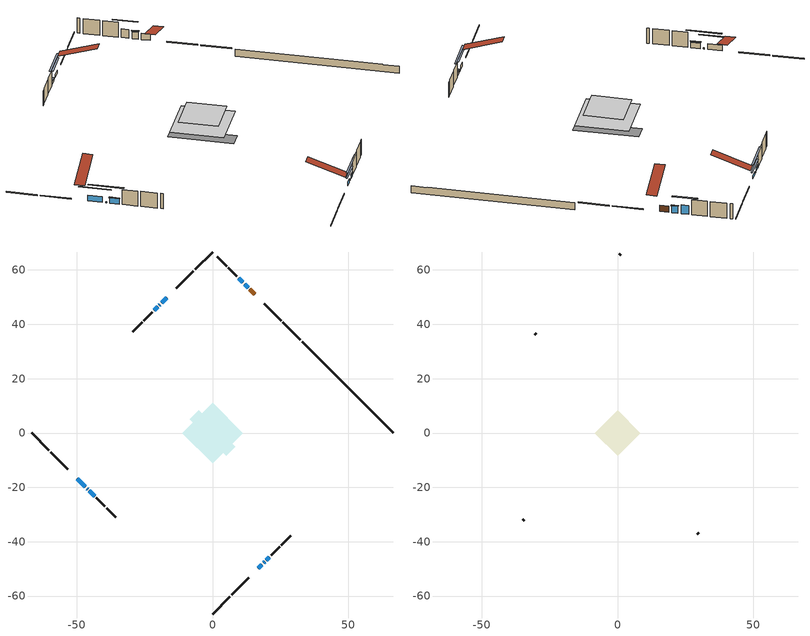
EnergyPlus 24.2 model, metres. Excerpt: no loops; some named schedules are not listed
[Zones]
conditioned space
 floor adiabatic (AdiabaticFloorConstruction): -11.13,0 0,11.13 11.13,0 0,-11.13 z3.21
 floor foundation (Slab1 construction): -8.41,5.06 -5.06,8.41 8.41,-5.06 5.06,-8.41 z-1.52
 wall outside (RimJoist1 construction): 0,-66.6 6.39,-60.22 / -66.6,0 -60.22,-6.39 / 0,66.6 -6.39,60.22 / 32.32,34.28 25.94,40.67 z0.77:1.07
 wall outside (RimJoist2 construction): 7.04,-59.56 13.35,-53.26 / -59.56,-7.04 -53.26,-13.35 / -7.04,59.56 -13.35,53.26 / 25.28,41.32 18.98,47.63 z0.77:1.07
 wall outside (AdiabaticWallConstruction 1): 15.53,51.07 13.73,52.87 z0.77:2.8
 wall outside (AdiabaticWallConstruction): 13.08,53.53 11.84,54.76 z0.77:3.04; -16.79,49.81 -18.69,47.92 z0.77:1.64; 16.79,-49.81 18.13,-48.47 z0.77:2.01; -49.81,-16.79 -46.83,-19.77 z0.77:2.6; -19.34,47.26 -19.54,47.06 / 18.79,-47.82 19.18,-47.42 / -46.18,-20.43 -45.98,-20.63 z0.77:1.13; -20.19,46.41 -21.51,45.09 z0.77:1.58; 19.84,-46.77 20.91,-45.69 z0.77:1.76; -45.32,-21.28 -43.37,-23.23 z0.77:2.56; 11.18,55.42 9.64,56.97 z0.77:3.61
 wall outside (Wall1 construction): 21.57,-45.04 24.67,-41.93 / -42.72,-23.89 -39.62,-26.99 / -22.17,44.44 -25.27,41.34 / 8.98,57.62 5.88,60.73 z0.77:5.65
 wall outside (Wall2 construction): 25.33,-41.28 28.73,-37.88 / -38.96,-27.65 -35.56,-31.05 / -25.93,40.68 -29.33,37.28 / 5.22,61.38 1.82,64.78 z0.77:5.65
 wall foundation (FoundationWall1 construction): 32.98,33.62,-1.52 32.98,33.62,0.77 63.24,3.36,0.77 63.24,3.36,0.69 66.6,0,0.69 66.6,0,-1.52
 window (WindowConstruction): 13.08,53.53 11.84,54.76 z0.77:3.04
 window (WindowConstruction 5): -16.79,49.81 -18.69,47.92 z0.77:1.64
 window (WindowConstruction 6): 16.79,-49.81 18.13,-48.47 z0.77:2
 window (WindowConstruction 7): -49.81,-16.79 -46.83,-19.77 z0.77:2.6
 window (WindowConstruction 8): -19.34,47.26 -19.54,47.06 z0.77:1.13
 window (WindowConstruction 1): -20.2,46.41 -21.51,45.1 z0.77:1.57
 window (WindowConstruction 9): 18.79,-47.82 19.18,-47.42 z0.77:1.13
 window (WindowConstruction 10): -46.18,-20.43 -45.98,-20.62 z0.77:1.13
 window (WindowConstruction 2): 19.84,-46.77 20.91,-45.69 z0.77:1.75
 window (WindowConstruction 3): -45.32,-21.28 -43.38,-23.23 z0.77:2.56
 window (WindowConstruction 4): 11.18,55.42 9.64,56.97 z0.77:3.61
 door (Door): 15.53,51.07 13.73,52.87 z0.77:2.8
 ceiling adiabatic (AdiabaticFloorConstruction): 0,-11.13 11.13,0 0,11.13 -11.13,0 z3.21
attic - vented
 floor to conditioned space (Floor1 construction Reversed): -8.3,0 0,8.3 8.3,0 0,-8.3 z5.65
 wall outside (Wall3 construction): 29.38,-37.22 29.89,-36.71 / -34.9,-31.7 -34.39,-32.21 / -29.98,36.62 -30.49,36.11 / 1.16,65.44 0.66,65.95 z0.77:5.65
 roof outside (Roof1 construction): 16.13,-50.47,5.65 8.05,-42.39,9.46 5.92,-44.52,9.46 14,-52.6,5.65; -50.47,-16.13,5.65 -42.39,-8.05,9.46 -44.52,-5.92,9.46 -52.6,-14,5.65; -16.13,50.47,5.65 -8.05,42.39,9.46 -5.92,44.52,9.46 -14,52.6,5.65; 16.19,50.41,5.65 8.11,42.33,9.46 10.24,40.2,9.46 18.32,48.28,5.65
shading: 11.7,54.91 13.22,53.39 13.51,53.68 11.99,55.2 z3.24; -20.55,46.05 -14.92,51.68 -15.21,51.97 -20.84,46.34 z4.28; 20,-46.61 14.92,-51.68 15.21,-51.97 20.29,-46.9 z4.64; -44.97,-21.64 -51.68,-14.92 -51.97,-15.21 -45.26,-21.93 z5.24; -23.13,43.47 -15.75,50.85 -16.04,51.14 -23.42,43.76 z6.21; -21.65,44.95 -20.05,46.55 -20.34,46.84 -21.94,45.24 z1.78; 22.77,-43.83 15.2,-51.41 15.49,-51.7 23.06,-44.12 z6.21; -42.39,-24.22 -49.77,-16.84 -50.06,-17.13 -42.68,-24.51 z6.21; 21.05,-45.55 19.69,-46.91 19.98,-47.2 21.34,-45.84 z1.96; -43.23,-23.37 -45.47,-21.14 -45.76,-21.43 -43.52,-23.66 z2.76; 7.77,58.83 13.05,53.55 13.34,53.84 8.06,59.12 z6.25
[Building]
Building 1: Terrain=Suburbs
[Site:Location]
Montreal Intl AP_QC: Latitude {deg}=45.47; Longitude {deg}=-73.74; Time Zone {hr}=-5; Elevation {m}=36; Keep Site Location Information=Yes
[Site:GroundTemperature:Shallow]
2.07863, -0.316383, -0.508184, 0.628371, 5.19101, 9.73239, 13.6695, 16.1636, 16.3755, 14.347, 10.5102, 6.10817
[Site:WaterMainsTemperature]
Calculation Method=Schedule; Temperature Schedule=mains temperature schedule
[Material] Roughness=Rough; Thermal Absorptance=0.9
Name | Thickness {m} | Conductivity {W/m-K} | Density {kg/m3} | Specific Heat {J/kg-K} | Solar Absorptance | Visible Absorptance
asphalt or fiberglass shingles | 0.00635 | 0.162714 | 1121.4 | 1465.45 | 0.84 | 0.84
ceiling loosefill ins | 0.169333 | 0.0480833 | 16.02 | 1046.75 | 0.7 | 0.7
ceiling stud and cavity | 0.1397 | 0.0876654 | 65.682 | 1177.47 | 0.7 | 0.7
concrete 4.0 in. | 0.1016 | 1.803125 | 2242.8 | 837.4 | 0.7 | 0.7
concrete 8.0 in. | 0.2032 | 1.803125 | 2242.8 | 837.4 | 0.7 | 0.7
door material | 0.04445 | 0.0451087 | 512.64 | 1214.23 | 0.7 | 0.7
exterior vertical ins | 0.041904 | 0.029427 | 32.04 | 1214.23 | 0.7 | 0.7
floor covering | 0.0127 | 0.0433444 | 54.468 | 1339.84 | 0.6 | 0.6
floor rigid ins; wall rigid ins 1 | 0.512978 | 0.029427 | 32.04 | 1214.23 | 0.7 | 0.7
floor stud and cavity | 0.1397 | 1.75129 | 37.0049 | 1207.88 | 0.7 | 0.7
furniture material conditioned space 1 | 0.1524 | 0.115458 | 640.8 | 1214.23 | 0.6 | 0.6
gypsum board | 0.0127 | 0.160291 | 801 | 837.4 | 0.6 | 0.6
gypsum board 1 | 0.0127 | 0.160291 | 801 | 837.4 | 0.7 | 0.7
osb sheathing 0.5 in. | 0.0127 | 0.115458 | 512.64 | 1214.23 | 0.7 | 0.7
osb sheathing 0.75 in. | 0.01905 | 0.115458 | 512.64 | 1214.23 | 0.7 | 0.7
osb sheathing 2.0 in. | 0.0508 | 0.115458 | 512.64 | 1214.23 | 0.7 | 0.7
rim joist stud and cavity | 0.0508 | 0.0451784 | 125.044 | 1163.47 | 0.6 | 0.6
rim joist stud and cavity 1 | 0.0508 | 0.0290657 | 125.044 | 1163.47 | 0.6 | 0.6
wall rigid ins | 0.051816 | 0.029427 | 32.04 | 1214.23 | 0.7 | 0.7
wall stud and cavity | 0.1397 | 0.219171 | 139.0536 | 1170.24 | 0.7 | 0.7
wall stud and cavity 1 | 0.1397 | 0.215597 | 139.0536 | 1170.24 | 0.7 | 0.7
wall stud and cavity 2 | 0.0889 | 6.9971 | 50.32683 | 1063.81 | 0.6 | 0.6
wall stud and cavity 3 | 0.0889 | 0.380278 | 52.3479 | 1209.89 | 0.7 | 0.7
wall stud and cavity 4 | 0.0889 | 0.391764 | 83.0341 | 1211.67 | 0.7 | 0.7
wood siding | 0.0254 | 0.102417 | 544.68 | 1172.36 | 0.4 | 0.4
wood siding 1 | 0.00254 | 0.102417 | 544.68 | 1172.36 | 0.4 | 0.4
wood siding 2; wood siding 3; wood siding 4 | 0.0254 | 0.102417 | 544.68 | 1172.36 | 0.7 | 0.7
[WindowMaterial:SimpleGlazingSystem]
Name | U-Factor {W/m2-K} | Solar Heat Gain Coefficient
WindowMaterial | 2.881585 | 0.7
WindowMaterial 1 | 2.98322 | 0.6
WindowMaterial 2 | 2.958238 | 0.63
WindowMaterial 3 | 2.89919 | 0.69
WindowMaterial 4 | 2.86853 | 0.71
WindowMaterial 5 | 2.97357 | 0.61
WindowMaterial 6 | 2.93325 | 0.65
WindowMaterial 7 | 2.89748 | 0.69
WindowMaterial 8 | 3.26258 | 0.43
[Construction]
AdiabaticFloorConstruction: floor stud and cavity, floor rigid ins, osb sheathing 0.75 in., floor covering
AdiabaticWallConstruction: wood siding 3, wall rigid ins 1, wall stud and cavity 3, gypsum board
AdiabaticWallConstruction 1: wood siding 4, wall rigid ins 1, wall stud and cavity 3, gypsum board
Door: door material
Floor1 construction Reversed: gypsum board, ceiling stud and cavity, ceiling loosefill ins
FoundationWall1 construction: concrete 8.0 in., gypsum board 1
furniture construction conditioned space 1: furniture material conditioned space 1
PartitionWallConstruction: gypsum board, wall stud and cavity 4, gypsum board
RimJoist1 construction: wood siding 2, osb sheathing 2.0 in., rim joist stud and cavity
RimJoist2 construction: wood siding 2, osb sheathing 2.0 in., rim joist stud and cavity 1
Roof1 construction: asphalt or fiberglass shingles
Slab1 construction: concrete 4.0 in.
Wall1 construction: wood siding, wall rigid ins, osb sheathing 0.5 in., wall stud and cavity, gypsum board
Wall2 construction: wood siding, wall rigid ins, osb sheathing 0.5 in., wall stud and cavity 1, gypsum board
Wall3 construction: wood siding 1, wall stud and cavity 2
WindowConstruction: WindowMaterial
WindowConstruction 1: WindowMaterial 1
WindowConstruction 10; WindowConstruction 8; WindowConstruction 9: WindowMaterial 8
WindowConstruction 2: WindowMaterial 2
WindowConstruction 3: WindowMaterial 3
WindowConstruction 4: WindowMaterial 4
WindowConstruction 5: WindowMaterial 5
WindowConstruction 6: WindowMaterial 6
WindowConstruction 7: WindowMaterial 7
[Zone] Multiplier=1; Part of Total Floor Area=Yes
Name | Volume {m3}
attic - vented | 85.172
conditioned space | 844.4
[Space]
Name | Zone | Volume {m3}
attic - vented 1 | attic - vented | 85.172
conditioned space 1 | conditioned space | 844.4
[ZoneInfiltration:EffectiveLeakageArea]
infil attic - vented 1: Zone or Space=attic - vented 1; Schedule=Always On Discrete; Effective Air Leakage Area {cm2}=5508.4; Stack Coefficient=0.000604063; Wind Coefficient=1.66059e-05
[ZoneMixing]
whole house fan mix: Zone or Space=attic - vented; Schedule=Always On Continuous; Design Flow Rate Calculation Method=Flow/Zone; Design Flow Rate {m3/s}=0; Source Zone or Space=conditioned space
[SurfaceProperty:ExposedFoundationPerimeter]
Slab1: Exposed Perimeter Calculation Method=TotalExposedPerimeter; Total Exposed Perimeter {m}=47.55
[InternalMass] Zone or ZoneList=conditioned space; Space or SpaceList=conditioned space 1
Name | Construction | Surface Area {m2}
furniture mass conditioned space 1 | furniture construction conditioned space 1 | 135.12
partition wall mass | PartitionWallConstruction | 337.799
[Lights]
interior lighting: Zone or ZoneList or Space or SpaceList=conditioned space 1; Schedule=interior lighting schedule; Design Level Calculation Method=LightingLevel; Lighting Level {W}=343.2; Return Air Fraction=0; Fraction Radiant=0.6; Fraction Visible=0.2; Fraction Replaceable=1
[People]
occupants: Zone or ZoneList or Space or SpaceList=conditioned space 1; Number of People Schedule=occupants schedule; Number of People Calculation Method=People; Number of People=3; Fraction Radiant=0.314171; Sensible Heat Fraction=0.56303; Activity Level Schedule=occupants activity schedule; Carbon Dioxide Generation Rate {m3/s-W}=0; Enable ASHRAE 55 Comfort Warnings=No; Mean Radiant Temperature Calculation Type=EnclosureAveraged
[ElectricEquipment] Zone or ZoneList or Space or SpaceList=conditioned space 1; Design Level Calculation Method=EquipmentLevel
Name | Schedule | Design Level {W} | Fraction Latent | Fraction Radiant | Fraction Lost
clothes dryer | clothes dryer schedule | 140.772 | 0.015 | 0.081 | 0.85
clothes washer | clothes washer schedule | 32.1985 | 0.03 | 0.162 | 0.7
cooking range | cooking range schedule | 215.147 | 0.08 | 0.432 | 0.2
dishwasher | dishwasher schedule | 66.8632 | 0.3 | 0.18 | 0.4
fridge | fridge schedule | 72.9452 | 0 | 0.6 | 0
mech vent house fan | mech vent house fan schedule | 125 | 0 | 0 | 0.5
mech vent house fan cfis | mech vent house fan cfis schedule | 0 | 0 | 0 | 0
misc plug loads | misc plug loads schedule | 494.7 | 0.045 | 0.513 | 0.1
whole house fan | Always On Discrete | 0 | 0 | 0 | 1
[OtherEquipment] Zone or ZoneList or Space or SpaceList=conditioned space 1; Design Level Calculation Method=EquipmentLevel
Name | Fuel Type | Schedule | Design Level {W} | Fraction Latent | Fraction Radiant | Fraction Lost
clothes dryer 1 | Electricity | clothes dryer schedule | 0 | 0.015 | 0.081 | 0.85
cooking range 1 | Electricity | cooking range schedule | 0 | 0.08 | 0.432 | 0.2
general water use latent | None | general water use schedule | 62.594 | 1 | 0 | 0
general water use sensible | None | general water use schedule | -61.6891 | 0 | 0.6 | 0
mech vent house fan latent load | None | Always On Discrete | 0 | 1 | 0 | 0
mech vent house fan sensible load | None | Always On Discrete | 0 | 0 | 0 | 0
water heater energy adjustment1 | Electricity | Always On Discrete | 0.01 | 0 | 0 | 1
[ZoneInfiltration:DesignFlowRate] Zone or ZoneList or Space or SpaceList=conditioned space 1; Schedule=Always On Discrete; Design Flow Rate Calculation Method=Flow/Zone; Design Flow Rate {m3/s}=0
infil flow; natural vent flow; whole house fan flow
[Foundation:Kiva]
Foundation Kiva 1: Initial Indoor Air Temperature {C}=21; Wall Height Above Grade {m}=0.769986; Wall Depth Below Slab {m}=0.2032; Custom Block Material Name 1=exterior vertical ins; Custom Block Depth 1 {m}=2.28999; Custom Block X Position 1 {m}=0.2159; Custom Block Z Position 1 {m}=0
[Foundation:Kiva:Settings]
Soil Conductivity {W/m-K}=0.849921; Soil Density {kg/m3}=1842.3; Soil Specific Heat {J/kg-K}=418.7; Ground Solar Absorptivity=0.9; Ground Thermal Absorptivity=0.9; Ground Surface Roughness {m}=0.03; Far-Field Width {m}=40; Deep-Ground Boundary Condition=ZeroFlux; Deep-Ground Depth {m}=40; Minimum Cell Dimension {m}=0.2; Maximum Cell Growth Coefficient=3; Simulation Timestep=Timestep
[Exterior:Lights]
exterior lighting: Schedule=exterior lighting schedule; Design Level {W}=75.6
[Schedule:Constant]
Name | Hourly Value
Always On Continuous; mech vent house fan schedule; mech vent house fan cfis schedule; Always On Discrete | 1
occupants activity schedule | 117.228
fridge schedule | 0
[Schedule:Week:Daily]
interior lighting schedule Week Rule - Jan1-Jan27: interior lighting schedule day, interior lighting schedule day, interior lighting schedule day, interior lighting schedule day, interior lighting schedule day, interior lighting schedule day, interior lighting schedule day, interior lighting schedule default day, interior lighting schedule default day, interior lighting schedule default day, interior lighting schedule default day, interior lighting schedule default day
interior lighting schedule Week Rule - Jan28-Feb3: interior lighting schedule day, interior lighting schedule day, interior lighting schedule day, interior lighting schedule day, interior lighting schedule day 1, interior lighting schedule day 1, interior lighting schedule day 1, interior lighting schedule default day, interior lighting schedule default day, interior lighting schedule default day, interior lighting schedule default day, interior lighting schedule default day
interior lighting schedule Week Rule - Feb4-Feb24: interior lighting schedule day 1, interior lighting schedule day 1, interior lighting schedule day 1, interior lighting schedule day 1, interior lighting schedule day 1, interior lighting schedule day 1, interior lighting schedule day 1, interior lighting schedule default day, interior lighting schedule default day, interior lighting schedule default day, interior lighting schedule default day, interior lighting schedule default day
interior lighting schedule Week Rule - Feb25-Mar3: interior lighting schedule day 1, interior lighting schedule day 1, interior lighting schedule day 1, interior lighting schedule day 1, interior lighting schedule day 2, interior lighting schedule day 2, interior lighting schedule day 2, interior lighting schedule default day, interior lighting schedule default day, interior lighting schedule default day, interior lighting schedule default day, interior lighting schedule default day
interior lighting schedule Week Rule - Mar4-Mar31: interior lighting schedule day 2, interior lighting schedule day 2, interior lighting schedule day 2, interior lighting schedule day 2, interior lighting schedule day 2, interior lighting schedule day 2, interior lighting schedule day 2, interior lighting schedule default day, interior lighting schedule default day, interior lighting schedule default day, interior lighting schedule default day, interior lighting schedule default day
interior lighting schedule Week Rule - Apr1-Apr28: interior lighting schedule day 3, interior lighting schedule day 3, interior lighting schedule day 3, interior lighting schedule day 3, interior lighting schedule day 3, interior lighting schedule day 3, interior lighting schedule day 3, interior lighting schedule default day, interior lighting schedule default day, interior lighting schedule default day, interior lighting schedule default day, interior lighting schedule default day
interior lighting schedule Week Rule - Apr29-May5: interior lighting schedule day 3, interior lighting schedule day 3, interior lighting schedule day 4, interior lighting schedule day 4, interior lighting schedule day 4, interior lighting schedule day 4, interior lighting schedule day 4, interior lighting schedule default day, interior lighting schedule default day, interior lighting schedule default day, interior lighting schedule default day, interior lighting schedule default day
interior lighting schedule Week Rule - May6-May26: interior lighting schedule day 4, interior lighting schedule day 4, interior lighting schedule day 4, interior lighting schedule day 4, interior lighting schedule day 4, interior lighting schedule day 4, interior lighting schedule day 4, interior lighting schedule default day, interior lighting schedule default day, interior lighting schedule default day, interior lighting schedule default day, interior lighting schedule default day
interior lighting schedule Week Rule - May27-Jun2: interior lighting schedule day 4, interior lighting schedule day 4, interior lighting schedule day 4, interior lighting schedule day 4, interior lighting schedule day 4, interior lighting schedule day 5, interior lighting schedule day 5, interior lighting schedule default day, interior lighting schedule default day, interior lighting schedule default day, interior lighting schedule default day, interior lighting schedule default day
interior lighting schedule Week Rule - Jun3-Jun30: interior lighting schedule day 5, interior lighting schedule day 5, interior lighting schedule day 5, interior lighting schedule day 5, interior lighting schedule day 5, interior lighting schedule day 5, interior lighting schedule day 5, interior lighting schedule default day, interior lighting schedule default day, interior lighting schedule default day, interior lighting schedule default day, interior lighting schedule default day
interior lighting schedule Week Rule - Jul1-Jul28: interior lighting schedule day 6, interior lighting schedule day 6, interior lighting schedule day 6, interior lighting schedule day 6, interior lighting schedule day 6, interior lighting schedule day 6, interior lighting schedule day 6, interior lighting schedule default day, interior lighting schedule default day, interior lighting schedule default day, interior lighting schedule default day, interior lighting schedule default day
interior lighting schedule Week Rule - Jul29-Aug4: interior lighting schedule day 6, interior lighting schedule day 6, interior lighting schedule day 6, interior lighting schedule day 7, interior lighting schedule day 7, interior lighting schedule day 7, interior lighting schedule day 7, interior lighting schedule default day, interior lighting schedule default day, interior lighting schedule default day, interior lighting schedule default day, interior lighting schedule default day
interior lighting schedule Week Rule - Aug5-Aug25: interior lighting schedule day 7, interior lighting schedule day 7, interior lighting schedule day 7, interior lighting schedule day 7, interior lighting schedule day 7, interior lighting schedule day 7, interior lighting schedule day 7, interior lighting schedule default day, interior lighting schedule default day, interior lighting schedule default day, interior lighting schedule default day, interior lighting schedule default day
interior lighting schedule Week Rule - Aug26-Sep1: interior lighting schedule day 7, interior lighting schedule day 7, interior lighting schedule day 7, interior lighting schedule day 7, interior lighting schedule day 7, interior lighting schedule day 7, interior lighting schedule day 8, interior lighting schedule default day, interior lighting schedule default day, interior lighting schedule default day, interior lighting schedule default day, interior lighting schedule default day
interior lighting schedule Week Rule - Sep2-Sep29: interior lighting schedule day 8, interior lighting schedule day 8, interior lighting schedule day 8, interior lighting schedule day 8, interior lighting schedule day 8, interior lighting schedule day 8, interior lighting schedule day 8, interior lighting schedule default day, interior lighting schedule default day, interior lighting schedule default day, interior lighting schedule default day, interior lighting schedule default day
interior lighting schedule Week Rule - Sep30-Oct6: interior lighting schedule day 8, interior lighting schedule day 9, interior lighting schedule day 9, interior lighting schedule day 9, interior lighting schedule day 9, interior lighting schedule day 9, interior lighting schedule day 9, interior lighting schedule default day, interior lighting schedule default day, interior lighting schedule default day, interior lighting schedule default day, interior lighting schedule default day
interior lighting schedule Week Rule - Oct7-Oct27: interior lighting schedule day 9, interior lighting schedule day 9, interior lighting schedule day 9, interior lighting schedule day 9, interior lighting schedule day 9, interior lighting schedule day 9, interior lighting schedule day 9, interior lighting schedule default day, interior lighting schedule default day, interior lighting schedule default day, interior lighting schedule default day, interior lighting schedule default day
interior lighting schedule Week Rule - Oct28-Nov3: interior lighting schedule day 9, interior lighting schedule day 9, interior lighting schedule day 9, interior lighting schedule day 9, interior lighting schedule day 10, interior lighting schedule day 10, interior lighting schedule day 10, interior lighting schedule default day, interior lighting schedule default day, interior lighting schedule default day, interior lighting schedule default day, interior lighting schedule default day
interior lighting schedule Week Rule - Nov4-Nov24: interior lighting schedule day 10, interior lighting schedule day 10, interior lighting schedule day 10, interior lighting schedule day 10, interior lighting schedule day 10, interior lighting schedule day 10, interior lighting schedule day 10, interior lighting schedule default day, interior lighting schedule default day, interior lighting schedule default day, interior lighting schedule default day, interior lighting schedule default day
interior lighting schedule Week Rule - Nov25-Dec1: interior lighting schedule day 10, interior lighting schedule day 10, interior lighting schedule day 10, interior lighting schedule day 10, interior lighting schedule day 10, interior lighting schedule day 10, interior lighting schedule day 11, interior lighting schedule default day, interior lighting schedule default day, interior lighting schedule default day, interior lighting schedule default day, interior lighting schedule default day
interior lighting schedule Week Rule - Dec2-Dec31: interior lighting schedule day 11, interior lighting schedule day 11, interior lighting schedule day 11, interior lighting schedule day 11, interior lighting schedule day 11, interior lighting schedule day 11, interior lighting schedule day 11, interior lighting schedule default day, interior lighting schedule default day, interior lighting schedule default day, interior lighting schedule default day, interior lighting schedule default day
occupants schedule Week Rule - Jan1-Dec31: occupants schedule day, occupants schedule day, occupants schedule day, occupants schedule day, occupants schedule day, occupants schedule day, occupants schedule day, occupants schedule default day, occupants schedule default day, occupants schedule default day, occupants schedule default day, occupants schedule default day
clothes dryer schedule Week Rule - Jan1-Dec31: clothes dryer schedule day, clothes dryer schedule day, clothes dryer schedule day, clothes dryer schedule day, clothes dryer schedule day, clothes dryer schedule day, clothes dryer schedule day, clothes dryer schedule default day, clothes dryer schedule default day, clothes dryer schedule default day, clothes dryer schedule default day, clothes dryer schedule default day
clothes washer schedule Week Rule - Jan1-Dec31: clothes washer schedule day, clothes washer schedule day, clothes washer schedule day, clothes washer schedule day, clothes washer schedule day, clothes washer schedule day, clothes washer schedule day, clothes washer schedule default day, clothes washer schedule default day, clothes washer schedule default day, clothes washer schedule default day, clothes washer schedule default day
cooking range schedule Week Rule - Jan1-Dec31: cooking range schedule day, cooking range schedule day, cooking range schedule day, cooking range schedule day, cooking range schedule day, cooking range schedule day, cooking range schedule day, cooking range schedule default day, cooking range schedule default day, cooking range schedule default day, cooking range schedule default day, cooking range schedule default day
dishwasher schedule Week Rule - Jan1-Dec31: dishwasher schedule day, dishwasher schedule day, dishwasher schedule day, dishwasher schedule day, dishwasher schedule day, dishwasher schedule day, dishwasher schedule day, dishwasher schedule default day, dishwasher schedule default day, dishwasher schedule default day, dishwasher schedule default day, dishwasher schedule default day
misc plug loads schedule Week Rule - Jan1-Dec31: misc plug loads schedule day, misc plug loads schedule day, misc plug loads schedule day, misc plug loads schedule day, misc plug loads schedule day, misc plug loads schedule day, misc plug loads schedule day, misc plug loads schedule default day, misc plug loads schedule default day, misc plug loads schedule default day, misc plug loads schedule default day, misc plug loads schedule default day
general water use schedule Week Rule - Jan1-Dec31: general water use schedule day, general water use schedule day, general water use schedule day, general water use schedule day, general water use schedule day, general water use schedule day, general water use schedule day, general water use schedule default day, general water use schedule default day, general water use schedule default day, general water use schedule default day, general water use schedule default day
exterior lighting schedule Week Rule - Jan1-Jan27: exterior lighting schedule day, exterior lighting schedule day, exterior lighting schedule day, exterior lighting schedule day, exterior lighting schedule day, exterior lighting schedule day, exterior lighting schedule day, exterior lighting schedule default day, exterior lighting schedule default day, exterior lighting schedule default day, exterior lighting schedule default day, exterior lighting schedule default day
exterior lighting schedule Week Rule - Jan28-Feb3: exterior lighting schedule day, exterior lighting schedule day, exterior lighting schedule day, exterior lighting schedule day, exterior lighting schedule day 1, exterior lighting schedule day 1, exterior lighting schedule day 1, exterior lighting schedule default day, exterior lighting schedule default day, exterior lighting schedule default day, exterior lighting schedule default day, exterior lighting schedule default day
exterior lighting schedule Week Rule - Feb4-Feb24: exterior lighting schedule day 1, exterior lighting schedule day 1, exterior lighting schedule day 1, exterior lighting schedule day 1, exterior lighting schedule day 1, exterior lighting schedule day 1, exterior lighting schedule day 1, exterior lighting schedule default day, exterior lighting schedule default day, exterior lighting schedule default day, exterior lighting schedule default day, exterior lighting schedule default day
exterior lighting schedule Week Rule - Feb25-Mar3: exterior lighting schedule day 1, exterior lighting schedule day 1, exterior lighting schedule day 1, exterior lighting schedule day 1, exterior lighting schedule day 2, exterior lighting schedule day 2, exterior lighting schedule day 2, exterior lighting schedule default day, exterior lighting schedule default day, exterior lighting schedule default day, exterior lighting schedule default day, exterior lighting schedule default day
exterior lighting schedule Week Rule - Mar4-Mar31: exterior lighting schedule day 2, exterior lighting schedule day 2, exterior lighting schedule day 2, exterior lighting schedule day 2, exterior lighting schedule day 2, exterior lighting schedule day 2, exterior lighting schedule day 2, exterior lighting schedule default day, exterior lighting schedule default day, exterior lighting schedule default day, exterior lighting schedule default day, exterior lighting schedule default day
exterior lighting schedule Week Rule - Apr1-Apr28: exterior lighting schedule day 3, exterior lighting schedule day 3, exterior lighting schedule day 3, exterior lighting schedule day 3, exterior lighting schedule day 3, exterior lighting schedule day 3, exterior lighting schedule day 3, exterior lighting schedule default day, exterior lighting schedule default day, exterior lighting schedule default day, exterior lighting schedule default day, exterior lighting schedule default day
exterior lighting schedule Week Rule - Apr29-May5: exterior lighting schedule day 3, exterior lighting schedule day 3, exterior lighting schedule day 4, exterior lighting schedule day 4, exterior lighting schedule day 4, exterior lighting schedule day 4, exterior lighting schedule day 4, exterior lighting schedule default day, exterior lighting schedule default day, exterior lighting schedule default day, exterior lighting schedule default day, exterior lighting schedule default day
exterior lighting schedule Week Rule - May6-May26: exterior lighting schedule day 4, exterior lighting schedule day 4, exterior lighting schedule day 4, exterior lighting schedule day 4, exterior lighting schedule day 4, exterior lighting schedule day 4, exterior lighting schedule day 4, exterior lighting schedule default day, exterior lighting schedule default day, exterior lighting schedule default day, exterior lighting schedule default day, exterior lighting schedule default day
exterior lighting schedule Week Rule - May27-Jun2: exterior lighting schedule day 4, exterior lighting schedule day 4, exterior lighting schedule day 4, exterior lighting schedule day 4, exterior lighting schedule day 4, exterior lighting schedule day 5, exterior lighting schedule day 5, exterior lighting schedule default day, exterior lighting schedule default day, exterior lighting schedule default day, exterior lighting schedule default day, exterior lighting schedule default day
exterior lighting schedule Week Rule - Jun3-Jun30: exterior lighting schedule day 5, exterior lighting schedule day 5, exterior lighting schedule day 5, exterior lighting schedule day 5, exterior lighting schedule day 5, exterior lighting schedule day 5, exterior lighting schedule day 5, exterior lighting schedule default day, exterior lighting schedule default day, exterior lighting schedule default day, exterior lighting schedule default day, exterior lighting schedule default day
exterior lighting schedule Week Rule - Jul1-Jul28: exterior lighting schedule day 6, exterior lighting schedule day 6, exterior lighting schedule day 6, exterior lighting schedule day 6, exterior lighting schedule day 6, exterior lighting schedule day 6, exterior lighting schedule day 6, exterior lighting schedule default day, exterior lighting schedule default day, exterior lighting schedule default day, exterior lighting schedule default day, exterior lighting schedule default day
exterior lighting schedule Week Rule - Jul29-Aug4: exterior lighting schedule day 6, exterior lighting schedule day 6, exterior lighting schedule day 6, exterior lighting schedule day 7, exterior lighting schedule day 7, exterior lighting schedule day 7, exterior lighting schedule day 7, exterior lighting schedule default day, exterior lighting schedule default day, exterior lighting schedule default day, exterior lighting schedule default day, exterior lighting schedule default day
exterior lighting schedule Week Rule - Aug5-Aug25: exterior lighting schedule day 7, exterior lighting schedule day 7, exterior lighting schedule day 7, exterior lighting schedule day 7, exterior lighting schedule day 7, exterior lighting schedule day 7, exterior lighting schedule day 7, exterior lighting schedule default day, exterior lighting schedule default day, exterior lighting schedule default day, exterior lighting schedule default day, exterior lighting schedule default day
exterior lighting schedule Week Rule - Aug26-Sep1: exterior lighting schedule day 7, exterior lighting schedule day 7, exterior lighting schedule day 7, exterior lighting schedule day 7, exterior lighting schedule day 7, exterior lighting schedule day 7, exterior lighting schedule day 8, exterior lighting schedule default day, exterior lighting schedule default day, exterior lighting schedule default day, exterior lighting schedule default day, exterior lighting schedule default day
exterior lighting schedule Week Rule - Sep2-Sep29: exterior lighting schedule day 8, exterior lighting schedule day 8, exterior lighting schedule day 8, exterior lighting schedule day 8, exterior lighting schedule day 8, exterior lighting schedule day 8, exterior lighting schedule day 8, exterior lighting schedule default day, exterior lighting schedule default day, exterior lighting schedule default day, exterior lighting schedule default day, exterior lighting schedule default day
exterior lighting schedule Week Rule - Sep30-Oct6: exterior lighting schedule day 8, exterior lighting schedule day 9, exterior lighting schedule day 9, exterior lighting schedule day 9, exterior lighting schedule day 9, exterior lighting schedule day 9, exterior lighting schedule day 9, exterior lighting schedule default day, exterior lighting schedule default day, exterior lighting schedule default day, exterior lighting schedule default day, exterior lighting schedule default day
exterior lighting schedule Week Rule - Oct7-Oct27: exterior lighting schedule day 9, exterior lighting schedule day 9, exterior lighting schedule day 9, exterior lighting schedule day 9, exterior lighting schedule day 9, exterior lighting schedule day 9, exterior lighting schedule day 9, exterior lighting schedule default day, exterior lighting schedule default day, exterior lighting schedule default day, exterior lighting schedule default day, exterior lighting schedule default day
exterior lighting schedule Week Rule - Oct28-Nov3: exterior lighting schedule day 9, exterior lighting schedule day 9, exterior lighting schedule day 9, exterior lighting schedule day 9, exterior lighting schedule day 10, exterior lighting schedule day 10, exterior lighting schedule day 10, exterior lighting schedule default day, exterior lighting schedule default day, exterior lighting schedule default day, exterior lighting schedule default day, exterior lighting schedule default day
exterior lighting schedule Week Rule - Nov4-Nov24: exterior lighting schedule day 10, exterior lighting schedule day 10, exterior lighting schedule day 10, exterior lighting schedule day 10, exterior lighting schedule day 10, exterior lighting schedule day 10, exterior lighting schedule day 10, exterior lighting schedule default day, exterior lighting schedule default day, exterior lighting schedule default day, exterior lighting schedule default day, exterior lighting schedule default day
exterior lighting schedule Week Rule - Nov25-Dec1: exterior lighting schedule day 10, exterior lighting schedule day 10, exterior lighting schedule day 10, exterior lighting schedule day 10, exterior lighting schedule day 10, exterior lighting schedule day 10, exterior lighting schedule day 11, exterior lighting schedule default day, exterior lighting schedule default day, exterior lighting schedule default day, exterior lighting schedule default day, exterior lighting schedule default day
exterior lighting schedule Week Rule - Dec2-Dec31: exterior lighting schedule day 11, exterior lighting schedule day 11, exterior lighting schedule day 11, exterior lighting schedule day 11, exterior lighting schedule day 11, exterior lighting schedule day 11, exterior lighting schedule day 11, exterior lighting schedule default day, exterior lighting schedule default day, exterior lighting schedule default day, exterior lighting schedule default day, exterior lighting schedule default day
[Schedule:Year]
interior lighting schedule: interior lighting schedule Week Rule - Jan1-Jan27, 1, 1, 1, 27, interior lighting schedule Week Rule - Jan28-Feb3, 1, 28, 2, 3, interior lighting schedule Week Rule - Feb4-Feb24, 2, 4, 2, 24, interior lighting schedule Week Rule - Feb25-Mar3, 2, 25, 3, 3, interior lighting schedule Week Rule - Mar4-Mar31, 3, 4, 3, 31, interior lighting schedule Week Rule - Apr1-Apr28, 4, 1, 4, 28, interior lighting schedule Week Rule - Apr29-May5, 4, 29, 5, 5, interior lighting schedule Week Rule - May6-May26, 5, 6, 5, 26, interior lighting schedule Week Rule - May27-Jun2, 5, 27, 6, 2, interior lighting schedule Week Rule - Jun3-Jun30, 6, 3, 6, 30, interior lighting schedule Week Rule - Jul1-Jul28, 7, 1, 7, 28, interior lighting schedule Week Rule - Jul29-Aug4, 7, 29, 8, 4, interior lighting schedule Week Rule - Aug5-Aug25, 8, 5, 8, 25, interior lighting schedule Week Rule - Aug26-Sep1, 8, 26, 9, 1, interior lighting schedule Week Rule - Sep2-Sep29, 9, 2, 9, 29, interior lighting schedule Week Rule - Sep30-Oct6, 9, 30, 10, 6, interior lighting schedule Week Rule - Oct7-Oct27, 10, 7, 10, 27, interior lighting schedule Week Rule - Oct28-Nov3, 10, 28, 11, 3, interior lighting schedule Week Rule - Nov4-Nov24, 11, 4, 11, 24, interior lighting schedule Week Rule - Nov25-Dec1, 11, 25, 12, 1, interior lighting schedule Week Rule - Dec2-Dec31, 12, 2, 12, 31
occupants schedule: occupants schedule Week Rule - Jan1-Dec31, 1, 1, 12, 31
clothes dryer schedule: clothes dryer schedule Week Rule - Jan1-Dec31, 1, 1, 12, 31
clothes washer schedule: clothes washer schedule Week Rule - Jan1-Dec31, 1, 1, 12, 31
cooking range schedule: cooking range schedule Week Rule - Jan1-Dec31, 1, 1, 12, 31
dishwasher schedule: dishwasher schedule Week Rule - Jan1-Dec31, 1, 1, 12, 31
misc plug loads schedule: misc plug loads schedule Week Rule - Jan1-Dec31, 1, 1, 12, 31
general water use schedule: general water use schedule Week Rule - Jan1-Dec31, 1, 1, 12, 31
exterior lighting schedule: exterior lighting schedule Week Rule - Jan1-Jan27, 1, 1, 1, 27, exterior lighting schedule Week Rule - Jan28-Feb3, 1, 28, 2, 3, exterior lighting schedule Week Rule - Feb4-Feb24, 2, 4, 2, 24, exterior lighting schedule Week Rule - Feb25-Mar3, 2, 25, 3, 3, exterior lighting schedule Week Rule - Mar4-Mar31, 3, 4, 3, 31, exterior lighting schedule Week Rule - Apr1-Apr28, 4, 1, 4, 28, exterior lighting schedule Week Rule - Apr29-May5, 4, 29, 5, 5, exterior lighting schedule Week Rule - May6-May26, 5, 6, 5, 26, exterior lighting schedule Week Rule - May27-Jun2, 5, 27, 6, 2, exterior lighting schedule Week Rule - Jun3-Jun30, 6, 3, 6, 30, exterior lighting schedule Week Rule - Jul1-Jul28, 7, 1, 7, 28, exterior lighting schedule Week Rule - Jul29-Aug4, 7, 29, 8, 4, exterior lighting schedule Week Rule - Aug5-Aug25, 8, 5, 8, 25, exterior lighting schedule Week Rule - Aug26-Sep1, 8, 26, 9, 1, exterior lighting schedule Week Rule - Sep2-Sep29, 9, 2, 9, 29, exterior lighting schedule Week Rule - Sep30-Oct6, 9, 30, 10, 6, exterior lighting schedule Week Rule - Oct7-Oct27, 10, 7, 10, 27, exterior lighting schedule Week Rule - Oct28-Nov3, 10, 28, 11, 3, exterior lighting schedule Week Rule - Nov4-Nov24, 11, 4, 11, 24, exterior lighting schedule Week Rule - Nov25-Dec1, 11, 25, 12, 1, exterior lighting schedule Week Rule - Dec2-Dec31, 12, 2, 12, 31
[Schedule:Compact]
mains temperature schedule: Through: 01/01, For: AllDays, Until: 24:00, 6.56833, Through: 01/02, For: AllDays, Until: 24:00, 6.48722, Through: 01/03, For: AllDays, Until: 24:00, 6.40722, Through: 01/04, For: AllDays, Until: 24:00, 6.32889, Through: 01/05, For: AllDays, Until: 24:00, 6.25167, Through: 01/06, For: AllDays, Until: 24:00, 6.17611, Through: 01/07, For: AllDays, Until: 24:00, 6.10222, Through: 01/08, For: AllDays, Until: 24:00, 6.02944, Through: 01/09, For: AllDays, Until: 24:00, 5.95833, Through: 01/10, For: AllDays, Until: 24:00, 5.88889, Through: 01/11, For: AllDays, Until: 24:00, 5.82056, Through: 01/12, For: AllDays, Until: 24:00, 5.75444, Through: 01/13, For: AllDays, Until: 24:00, 5.68944, Through: 01/14, For: AllDays, Until: 24:00, 5.62611, Through: 01/15, For: AllDays, Until: 24:00, 5.56444, Through: 01/16, For: AllDays, Until: 24:00, 5.50444, Through: 01/17, For: AllDays, Until: 24:00, 5.44611, Through: 01/18, For: AllDays, Until: 24:00, 5.38944, Through: 01/19, For: AllDays, Until: 24:00, 5.33389, Through: 01/20, For: AllDays, Until: 24:00, 5.28111, Through: 01/21, For: AllDays, Until: 24:00, 5.22944, Through: 01/22, For: AllDays, Until: 24:00, 5.17944, Through: 01/23, For: AllDays, Until: 24:00, 5.13111, Through: 01/24, For: AllDays, Until: 24:00, 5.085, Through: 01/25, For: AllDays, Until: 24:00, 5.04056, Through: 01/26, For: AllDays, Until: 24:00, 4.99778, Through: 01/27, For: AllDays, Until: 24:00, 4.95667, Through: 01/28, For: AllDays, Until: 24:00, 4.91778, Through: 01/29, For: AllDays, Until: 24:00, 4.88056, Through: 01/30, For: AllDays, Until: 24:00, 4.845, Through: 01/31, For: AllDays, Until: 24:00, 4.81167, Through: 02/01, For: AllDays, Until: 24:00, 4.77944, Through: 02/02, For: AllDays, Until: 24:00, 4.75, Through: 02/03, For: AllDays, Until: 24:00, 4.72167, Through: 02/04, For: AllDays, Until: 24:00, 4.69611, Through: 02/05, For: AllDays, Until: 24:00, 4.67167, Through: 02/06, For: AllDays, Until: 24:00, 4.64944, Through: 02/07, For: AllDays, Until: 24:00, 4.62889, Through: 02/08, For: AllDays, Until: 24:00, 4.61056, Through: 02/09, For: AllDays, Until: 24:00, 4.59389, Through: 02/10, For: AllDays, Until: 24:00, 4.57944, Through: 02/11, For: AllDays, Until: 24:00, 4.56667, Through: 02/12, For: AllDays, Until: 24:00, 4.55611, Through: 02/13, For: AllDays, Until: 24:00, 4.54722, Through: 02/14, For: AllDays, Until: 24:00, 4.54056, Through: 02/15, For: AllDays, Until: 24:00, 4.53556, Through: 02/16, For: AllDays, Until: 24:00, 4.53278, Through: 02/17, For: AllDays, Until: 24:00, 4.53167, Through: 02/18, For: AllDays, Until: 24:00, 4.53278, Through: 02/19, For: AllDays, Until: 24:00, 4.53556, Through: 02/20, For: AllDays, Until: 24:00, 4.54056, Through: 02/21, For: AllDays, Until: 24:00, 4.54722, Through: 02/22, For: AllDays, Until: 24:00, 4.55611, Through: 02/23, For: AllDays, Until: 24:00, 4.56667, Through: 02/24, For: AllDays, Until: 24:00, 4.57944, Through: 02/25, For: AllDays, Until: 24:00, 4.59389, Through: 02/26, For: AllDays, Until: 24:00, 4.61056, Through: 02/27, For: AllDays, Until: 24:00, 4.62889, Through: 02/28, For: AllDays, Until: 24:00, 4.64889, Through: 03/01, For: AllDays, Until: 24:00, 4.67111, Through: 03/02, For: AllDays, Until: 24:00, 4.69556, Through: 03/03, For: AllDays, Until: 24:00, 4.72167, Through: 03/04, For: AllDays, Until: 24:00, 4.74944, Through: 03/05, For: AllDays, Until: 24:00, 4.77944, Through: 03/06, For: AllDays, Until: 24:00, 4.81111, Through: 03/07, For: AllDays, Until: 24:00, 4.84444, Through: 03/08, For: AllDays, Until: 24:00, 4.88, Through: 03/09, For: AllDays, Until: 24:00, 4.91722, Through: 03/10, For: AllDays, Until: 24:00, 4.95611, Through: 03/11, For: AllDays, Until: 24:00, 4.99722, Through: 03/12, For: AllDays, Until: 24:00, 5.04, Through: 03/13, For: AllDays, Until: 24:00, 5.08444, Through: 03/14, For: AllDays, Until: 24:00, 5.13056, Through: 03/15, For: AllDays, Until: 24:00, 5.17889, Through: 03/16, For: AllDays, Until: 24:00, 5.22833, Through: 03/17, For: AllDays, Until: 24:00, 5.28, Through: 03/18, For: AllDays, Until: 24:00, 5.33333, Through: 03/19, For: AllDays, Until: 24:00, 5.38833, Through: 03/20, For: AllDays, Until: 24:00, 5.445, Through: 03/21, For: AllDays, Until: 24:00, 5.50333, Through: 03/22, For: AllDays, Until: 24:00, 5.56333, Through: 03/23, For: AllDays, Until: 24:00, 5.625, Through: 03/24, For: AllDays, Until: 24:00, 5.68833, Through: 03/25, For: AllDays, Until: 24:00, 5.75333, Through: 03/26, For: AllDays, Until: 24:00, 5.81944, Through: 03/27, For: AllDays, Until: 24:00, 5.88778, Through: 03/28, For: AllDays, Until: 24:00, 5.95722, Through: 03/29, For: AllDays, Until: 24:00, 6.02833, Through: 03/30, For: AllDays, Until: 24:00, 6.10111, Through: 03/31, For: AllDays, Until: 24:00, 6.175, Through: 04/01, For: AllDays, Until: 24:00, 6.25056, Through: 04/02, For: AllDays, Until: 24:00, 6.32778, Through: 04/03, For: AllDays, Until: 24:00, 6.40611, Through: 04/04, For: AllDays, Until: 24:00, 6.48556, Through: 04/05, For: AllDays, Until: 24:00, 6.56722, Through: 04/06, For: AllDays, Until: 24:00, 6.64944, Through: 04/07, For: AllDays, Until: 24:00, 6.73333, Through: 04/08, For: AllDays, Until: 24:00, 6.81833, Through: 04/09, For: AllDays, Until: 24:00, 6.905, Through: 04/10, For: AllDays, Until: 24:00, 6.99278, Through: 04/11, For: AllDays, Until: 24:00, 7.08111, Through: 04/12, For: AllDays, Until: 24:00, 7.17167, Through: 04/13, For: AllDays, Until: 24:00, 7.26278, Through: 04/14, For: AllDays, Until: 24:00, 7.355, Through: 04/15, For: AllDays, Until: 24:00, 7.44833, Through: 04/16, For: AllDays, Until: 24:00, 7.54278, Through: 04/17, For: AllDays, Until: 24:00, 7.63889, Through: 04/18, For: AllDays, Until: 24:00, 7.735, Through: 04/19, For: AllDays, Until: 24:00, 7.83278, Through: 04/20, For: AllDays, Until: 24:00, 7.93167, Through: 04/21, For: AllDays, Until: 24:00, 8.03111, Through: 04/22, For: AllDays, Until: 24:00, 8.13167, Through: 04/23, For: AllDays, Until: 24:00, 8.23278, Through: 04/24, For: AllDays, Until: 24:00, 8.335, Through: 04/25, For: AllDays, Until: 24:00, 8.43778, Through: 04/26, For: AllDays, Until: 24:00, 8.54167, Through: 04/27, For: AllDays, Until: 24:00, 8.64611, Through: 04/28, For: AllDays, Until: 24:00, 8.75167, Through: 04/29, For: AllDays, Until: 24:00, 8.85778, Through: 04/30, For: AllDays, Until: 24:00, 8.96444, Through: 05/01, For: AllDays, Until: 24:00, 9.07167, Through: 05/02, For: AllDays, Until: 24:00, 9.17944, Through: 05/03, For: AllDays, Until: 24:00, 9.28778, Through: 05/04, For: AllDays, Until: 24:00, 9.39667, Through: 05/05, For: AllDays, Until: 24:00, 9.50667, Through: 05/06, For: AllDays, Until: 24:00, 9.61667, Through: 05/07, For: AllDays, Until: 24:00, 9.72667, Through: 05/08, For: AllDays, Until: 24:00, 9.83778, Through: 05/09, For: AllDays, Until: 24:00, 9.94889, Through: 05/10, For: AllDays, Until: 24:00, 10.0606, Through: 05/11, For: AllDays, Until: 24:00, 10.1722, Through: 05/12, For: AllDays, Until: 24:00, 10.2844, Through: 05/13, For: AllDays, Until: 24:00, 10.3967, Through: 05/14, For: AllDays, Until: 24:00, 10.5094, Through: 05/15, For: AllDays, Until: 24:00, 10.6222, Through: 05/16, For: AllDays, Until: 24:00, 10.735, Through: 05/17, For: AllDays, Until: 24:00, 10.8478, Through: 05/18, For: AllDays, Until: 24:00, 10.9611, Through: 05/19, For: AllDays, Until: 24:00, 11.0744, Through: 05/20, For: AllDays, Until: 24:00, 11.1872, Through: 05/21, For: AllDays, Until: 24:00, 11.3006, Through: 05/22, For: AllDays, Until: 24:00, 11.4133, Through: 05/23, For: AllDays, Until: 24:00, 11.5267, Through: 05/24, For: AllDays, Until: 24:00, 11.6394, Through: 05/25, For: AllDays, Until: 24:00, 11.7522, Through: 05/26, For: AllDays, Until: 24:00, 11.8644, Through: 05/27, For: AllDays, Until: 24:00, 11.9767, Through: 05/28, For: AllDays, Until: 24:00, 12.0889, Through: 05/29, For: AllDays, Until: 24:00, 12.2006, Through: 05/30, For: AllDays, Until: 24:00, 12.3122, Through: 05/31, For: AllDays, Until: 24:00, 12.4228, Through: 06/01, For: AllDays, Until: 24:00, 12.5339, Through: 06/02, For: AllDays, Until: 24:00, 12.6439, Through: 06/03, For: AllDays, Until: 24:00, 12.7539, Through: 06/04, For: AllDays, Until: 24:00, 12.8628, Through: 06/05, For: AllDays, Until: 24:00, 12.9717, Through: 06/06, For: AllDays, Until: 24:00, 13.08, Through: 06/07, For: AllDays, Until: 24:00, 13.1878, Through: 06/08, For: AllDays, Until: 24:00, 13.2944, Through: 06/09, For: AllDays, Until: 24:00, 13.4011, Through: 06/10, For: AllDays, Until: 24:00, 13.5067, Through: 06/11, For: AllDays, Until: 24:00, 13.6117, Through: 06/12, For: AllDays, Until: 24:00, 13.7156, Through: 06/13, For: AllDays, Until: 24:00, 13.8194, Through: 06/14, For: AllDays, Until: 24:00, 13.9222, Through: 06/15, For: AllDays, Until: 24:00, 14.0239, Through: 06/16, For: AllDays, Until: 24:00, 14.125, Through: 06/17, For: AllDays, Until: 24:00, 14.225, Through: 06/18, For: AllDays, Until: 24:00, 14.3239, Through: 06/19, For: AllDays, Until: 24:00, 14.4222, Through: 06/20, For: AllDays, Until: 24:00, 14.5194, Through: 06/21, For: AllDays, Until: 24:00, 14.6156, Through: 06/22, For: AllDays, Until: 24:00, 14.7106, Through: 06/23, For: AllDays, Until: 24:00, 14.805, Through: 06/24, For: AllDays, Until: 24:00, 14.8978, Through: 06/25, For: AllDays, Until: 24:00, 14.9894, Through: 06/26, For: AllDays, Until: 24:00, 15.0806, Through: 06/27, For: AllDays, Until: 24:00, 15.17, Through: 06/28, For: AllDays, Until: 24:00, 15.2583, Through: 06/29, For: AllDays, Until: 24:00, 15.3456, Through: 06/30, For: AllDays, Until: 24:00, 15.4311, Through: 07/01, For: AllDays, Until: 24:00, 15.5161, Through: 07/02, For: AllDays, Until: 24:00, 15.5989, Through: 07/03, For: AllDays, Until: 24:00, 15.6811, Through: 07/04, For: AllDays, Until: 24:00, 15.7617, Through: 07/05, For: AllDays, Until: 24:00, 15.8411, Through: 07/06, For: AllDays, Until: 24:00, 15.9189, Through: 07/07, For: AllDays, Until: 24:00, 15.995, Through: 07/08, For: AllDays, Until: 24:00, 16.07, Through: 07/09, For: AllDays, Until: 24:00, 16.1433, Through: 07/10, For: AllDays, Until: 24:00, 16.2156, Through: 07/11, For: AllDays, Until: 24:00, 16.2861, Through: 07/12, For: AllDays, Until: 24:00, 16.355, Through: 07/13, For: AllDays, Until: 24:00, 16.4222, Through: 07/14, For: AllDays, Until: 24:00, 16.4878, Through: 07/15, For: AllDays, Until: 24:00, 16.5522, Through: 07/16, For: AllDays, Until: 24:00, 16.615, Through: 07/17, For: AllDays, Until: 24:00, 16.6756, Through: 07/18, For: AllDays, Until: 24:00, 16.735, Through: 07/19, For: AllDays, Until: 24:00, 16.7928, Through: 07/20, For: AllDays, Until: 24:00, 16.8489, Through: 07/21, For: AllDays, Until: 24:00, 16.9028, Through: 07/22, For: AllDays, Until: 24:00, 16.9556, Through: 07/23, For: AllDays, Until: 24:00, 17.0061, Through: 07/24, For: AllDays, Until: 24:00, 17.0556, Through: 07/25, For: AllDays, Until: 24:00, 17.1028, Through: 07/26, For: AllDays, Until: 24:00, 17.1483, Through: 07/27, For: AllDays, Until: 24:00, 17.1917, Through: 07/28, For: AllDays, Until: 24:00, 17.2339, Through: 07/29, For: AllDays, Until: 24:00, 17.2739, Through: 07/30, For: AllDays, Until: 24:00, 17.3122, Through: 07/31, For: AllDays, Until: 24:00, 17.3489, Through: 08/01, For: AllDays, Until: 24:00, 17.3833, Through: 08/02, For: AllDays, Until: 24:00, 17.4161, Through: 08/03, For: AllDays, Until: 24:00, 17.4467, Through: 08/04, For: AllDays, Until: 24:00, 17.4761, Through: 08/05, For: AllDays, Until: 24:00, 17.5028, Through: 08/06, For: AllDays, Until: 24:00, 17.5283, Through: 08/07, For: AllDays, Until: 24:00, 17.5517, Through: 08/08, For: AllDays, Until: 24:00, 17.5728, Through: 08/09, For: AllDays, Until: 24:00, 17.5922, Through: 08/10, For: AllDays, Until: 24:00, 17.61, Through: 08/11, For: AllDays, Until: 24:00, 17.6256, Through: 08/12, For: AllDays, Until: 24:00, 17.6394, Through: 08/13, For: AllDays, Until: 24:00, 17.6511, Through: 08/14, For: AllDays, Until: 24:00, 17.6611, Through: 08/15, For: AllDays, Until: 24:00, 17.6689, Through: 08/16, For: AllDays, Until: 24:00, 17.675, Through: 08/17, For: AllDays, Until: 24:00, 17.6789, Through: 08/18, For: AllDays, Until: 24:00, 17.6811, Through: 08/19, For: AllDays, Until: 24:00, 17.6811, Through: 08/20, For: AllDays, Until: 24:00, 17.6794, Through: 08/21, For: AllDays, Until: 24:00, 17.6756, Through: 08/22, For: AllDays, Until: 24:00, 17.67, Through: 08/23, For: AllDays, Until: 24:00, 17.6622, Through: 08/24, For: AllDays, Until: 24:00, 17.6528, Through: 08/25, For: AllDays, Until: 24:00, 17.6411, Through: 08/26, For: AllDays, Until: 24:00, 17.6278, Through: 08/27, For: AllDays, Until: 24:00, 17.6122, Through: 08/28, For: AllDays, Until: 24:00, 17.595, Through: 08/29, For: AllDays, Until: 24:00, 17.5756, Through: 08/30, For: AllDays, Until: 24:00, 17.5544, Through: 08/31, For: AllDays, Until: 24:00, 17.5311, Through: 09/01, For: AllDays, Until: 24:00, 17.5061, Through: 09/02, For: AllDays, Until: 24:00, 17.4794, Through: 09/03, For: AllDays, Until: 24:00, 17.4506, Through: 09/04, For: AllDays, Until: 24:00, 17.42, Through: 09/05, For: AllDays, Until: 24:00, 17.3878, Through: 09/06, For: AllDays, Until: 24:00, 17.3533, Through: 09/07, For: AllDays, Until: 24:00, 17.3172, Through: 09/08, For: AllDays, Until: 24:00, 17.2789, Through: 09/09, For: AllDays, Until: 24:00, 17.2389, Through: 09/10, For: AllDays, Until: 24:00, 17.1972, Through: 09/11, For: AllDays, Until: 24:00, 17.1539, Through: 09/12, For: AllDays, Until: 24:00, 17.1083, Through: 09/13, For: AllDays, Until: 24:00, 17.0617, Through: 09/14, For: AllDays, Until: 24:00, 17.0128, Through: 09/15, For: AllDays, Until: 24:00, 16.9622, Through: 09/16, For: AllDays, Until: 24:00, 16.9094, Through: 09/17, For: AllDays, Until: 24:00, 16.8556, Through: 09/18, For: AllDays, Until: 24:00, 16.8, Through: 09/19, For: AllDays, Until: 24:00, 16.7422, Through: 09/20, For: AllDays, Until: 24:00, 16.6833, Through: 09/21, For: AllDays, Until: 24:00, 16.6228, Through: 09/22, For: AllDays, Until: 24:00, 16.56, Through: 09/23, For: AllDays, Until: 24:00, 16.4961, Through: 09/24, For: AllDays, Until: 24:00, 16.4306, Through: 09/25, For: AllDays, Until: 24:00, 16.3633, Through: 09/26, For: AllDays, Until: 24:00, 16.295, Through: 09/27, For: AllDays, Until: 24:00, 16.2244, Through: 09/28, For: AllDays, Until: 24:00, 16.1528, Through: 09/29, For: AllDays, Until: 24:00, 16.0794, Through: 09/30, For: AllDays, Until: 24:00, 16.0044, Through: 10/01, For: AllDays, Until: 24:00, 15.9283, Through: 10/02, For: AllDays, Until: 24:00, 15.8511, Through: 10/03, For: AllDays, Until: 24:00, 15.7717, Through: 10/04, For: AllDays, Until: 24:00, 15.6917, Through: 10/05, For: AllDays, Until: 24:00, 15.6094, Through: 10/06, For: AllDays, Until: 24:00, 15.5267, Through: 10/07, For: AllDays, Until: 24:00, 15.4422, Through: 10/08, For: AllDays, Until: 24:00, 15.3567, Through: 10/09, For: AllDays, Until: 24:00, 15.2694, Through: 10/10, For: AllDays, Until: 24:00, 15.1811, Through: 10/11, For: AllDays, Until: 24:00, 15.0917, Through: 10/12, For: AllDays, Until: 24:00, 15.0011, Through: 10/13, For: AllDays, Until: 24:00, 14.9094, Through: 10/14, For: AllDays, Until: 24:00, 14.8167, Through: 10/15, For: AllDays, Until: 24:00, 14.7228, Through: 10/16, For: AllDays, Until: 24:00, 14.6278, Through: 10/17, For: AllDays, Until: 24:00, 14.5317, Through: 10/18, For: AllDays, Until: 24:00, 14.4344, Through: 10/19, For: AllDays, Until: 24:00, 14.3367, Through: 10/20, For: AllDays, Until: 24:00, 14.2378, Through: 10/21, For: AllDays, Until: 24:00, 14.1378, Through: 10/22, For: AllDays, Until: 24:00, 14.0367, Through: 10/23, For: AllDays, Until: 24:00, 13.935, Through: 10/24, For: AllDays, Until: 24:00, 13.8322, Through: 10/25, For: AllDays, Until: 24:00, 13.7289, Through: 10/26, For: AllDays, Until: 24:00, 13.625, Through: 10/27, For: AllDays, Until: 24:00, 13.52, Through: 10/28, For: AllDays, Until: 24:00, 13.4144, Through: 10/29, For: AllDays, Until: 24:00, 13.3083, Through: 10/30, For: AllDays, Until: 24:00, 13.2011, Through: 10/31, For: AllDays, Until: 24:00, 13.0939, Through: 11/01, For: AllDays, Until: 24:00, 12.9856, Through: 11/02, For: AllDays, Until: 24:00, 12.8767, Through: 11/03, For: AllDays, Until: 24:00, 12.7678, Through: 11/04, For: AllDays, Until: 24:00, 12.6578, Through: 11/05, For: AllDays, Until: 24:00, 12.5478, Through: 11/06, For: AllDays, Until: 24:00, 12.4372, Through: 11/07, For: AllDays, Until: 24:00, 12.3261, Through: 11/08, For: AllDays, Until: 24:00, 12.215, Through: 11/09, For: AllDays, Until: 24:00, 12.1033, Through: 11/10, For: AllDays, Until: 24:00, 11.9911, Through: 11/11, For: AllDays, Until: 24:00, 11.8789, Through: 11/12, For: AllDays, Until: 24:00, 11.7667, Through: 11/13, For: AllDays, Until: 24:00, 11.6539, Through: 11/14, For: AllDays, Until: 24:00, 11.5411, Through: 11/15, For: AllDays, Until: 24:00, 11.4278, Through: 11/16, For: AllDays, Until: 24:00, 11.315, Through: 11/17, For: AllDays, Until: 24:00, 11.2017, Through: 11/18, For: AllDays, Until: 24:00, 11.0889, Through: 11/19, For: AllDays, Until: 24:00, 10.9756, Through: 11/20, For: AllDays, Until: 24:00, 10.8622, Through: 11/21, For: AllDays, Until: 24:00, 10.7494, Through: 11/22, For: AllDays, Until: 24:00, 10.6367, Through: 11/23, For: AllDays, Until: 24:00, 10.5239, Through: 11/24, For: AllDays, Until: 24:00, 10.4111, Through: 11/25, For: AllDays, Until: 24:00, 10.2989, Through: 11/26, For: AllDays, Until: 24:00, 10.1867, Through: 11/27, For: AllDays, Until: 24:00, 10.0744, Through: 11/28, For: AllDays, Until: 24:00, 9.96333, Through: 11/29, For: AllDays, Until: 24:00, 9.85167, Through: 11/30, For: AllDays, Until: 24:00, 9.74111, Through: 12/01, For: AllDays, Until: 24:00, 9.63056, Through: 12/02, For: AllDays, Until: 24:00, 9.52056, Through: 12/03, For: AllDays, Until: 24:00, 9.41111, Through: 12/04, For: AllDays, Until: 24:00, 9.30167, Through: 12/05, For: AllDays, Until: 24:00, 9.19333, Through: 12/06, For: AllDays, Until: 24:00, 9.08556, Through: 12/07, For: AllDays, Until: 24:00, 8.97778, Through: 12/08, For: AllDays, Until: 24:00, 8.87111, Through: 12/09, For: AllDays, Until: 24:00, 8.765, Through: 12/10, For: AllDays, Until: 24:00, 8.66, Through: 12/11, For: AllDays, Until: 24:00, 8.555, Through: 12/12, For: AllDays, Until: 24:00, 8.45111, Through: 12/13, For: AllDays, Until: 24:00, 8.34833, Through: 12/14, For: AllDays, Until: 24:00, 8.24611, Through: 12/15, For: AllDays, Until: 24:00, 8.14444, Through: 12/16, For: AllDays, Until: 24:00, 8.04389, Through: 12/17, For: AllDays, Until: 24:00, 7.94444, Through: 12/18, For: AllDays, Until: 24:00, 7.84556, Through: 12/19, For: AllDays, Until: 24:00, 7.74778, Through: 12/20, For: AllDays, Until: 24:00, 7.65111, Through: 12/21, For: AllDays, Until: 24:00, 7.555, Through: 12/22, For: AllDays, Until: 24:00, 7.46056, Through: 12/23, For: AllDays, Until: 24:00, 7.36667, Through: 12/24, For: AllDays, Until: 24:00, 7.27444, Through: 12/25, For: AllDays, Until: 24:00, 7.18278, Through: 12/26, For: AllDays, Until: 24:00, 7.09278, Through: 12/27, For: AllDays, Until: 24:00, 7.00389, Through: 12/28, For: AllDays, Until: 24:00, 6.91611, Through: 12/29, For: AllDays, Until: 24:00, 6.82944, Through: 12/30, For: AllDays, Until: 24:00, 6.74389, Through: 12/31, For: AllDays, Until: 24:00, 6.66
